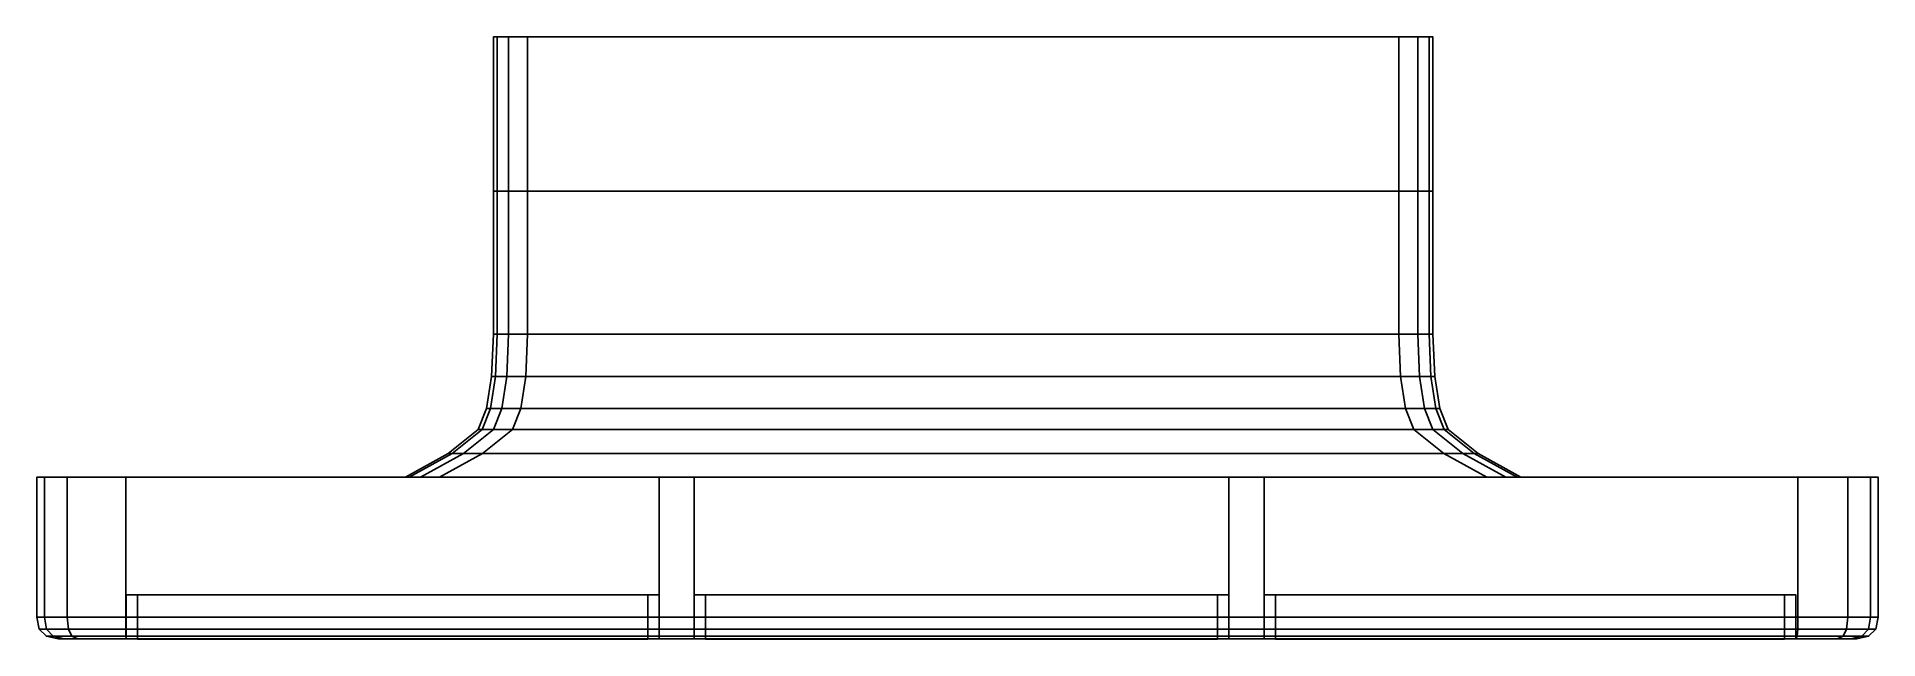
# Model space of a CAD drawing. Extents: x -40.5 to 40.4, y -26.5 to 0.
import ezdxf

# ---------------------------------------------------------------- set-up
doc = ezdxf.new("R2010")
doc.units = 0
doc.layers.add('MADREPEROLA', color=240, linetype='CONTINUOUS')
doc.layers.add('METAL', color=40, linetype='CONTINUOUS')

msp = doc.modelspace()

# ---------------------------------------------------------------- meshes
at = {"layer": 'MADREPEROLA'}
mesh = msp.add_polyface(dxfattribs=at)
corners = [(36.312, -26.466, -5.085), (36.312, -26.466, -5.085), (36.312, -26.466, -5.085), (36.312, -24.522, -5.085), (36.312, -24.522, -5.085), (13.947, -26.466, -5.085), (13.947, -26.466, -5.085), (13.947, -26.466, -5.085), (13.947, -24.522, -5.085), (13.947, -24.522, -5.085), (11.388, -26.466, -5.085), (11.388, -26.466, -5.085), (11.388, -26.466, -5.085), (11.388, -24.522, -5.085), (11.388, -24.522, -5.085), (-11.112, -26.466, -5.085), (-11.112, -26.466, -5.085), (-11.112, -26.466, -5.085), (-11.112, -24.522, -5.085), (-11.112, -24.522, -5.085), (-13.648, -26.466, -5.085), (-13.648, -26.466, -5.085), (-13.648, -26.466, -5.085), (-13.648, -24.522, -5.085), (-13.648, -24.522, -5.085), (-36.076, -26.466, -5.085), (-36.076, -26.466, -5.085), (-36.076, -26.466, -5.085), (-36.076, -24.522, -5.085), (-36.076, -24.522, -5.085), (36.312, -26.466, 0.048), (36.312, -26.466, 0.048), (36.312, -24.522, 0.048), (13.947, -26.466, 0.048), (13.947, -26.466, 0.048), (13.947, -26.466, 0.048), (13.947, -24.522, 0.048), (13.947, -24.522, 0.048), (11.388, -26.466, 0.048), (11.388, -26.466, 0.048), (11.388, -26.466, 0.048), (11.388, -24.522, 0.048), (11.388, -24.522, 0.048), (-11.112, -26.466, 0.048), (-11.112, -26.466, 0.048), (-11.112, -24.522, 0.048), (-13.648, -26.466, 0.048), (-13.648, -26.466, 0.048), (-13.648, -24.522, 0.048), (-36.076, -26.466, 0.048), (-36.076, -26.466, 0.048), (-36.076, -26.466, 0.048), (-36.076, -24.522, 0.048), (-36.076, -24.522, 0.048), (13.947, -26.466, 5.218), (13.947, -26.466, 5.218), (13.947, -26.466, 5.218), (13.947, -24.522, 5.218), (13.947, -24.522, 5.218), (11.388, -26.466, 5.218), (11.388, -26.466, 5.218), (11.388, -26.466, 5.218), (11.388, -24.522, 5.218), (11.388, -24.522, 5.218), (-11.112, -26.466, 5.218), (-11.112, -26.466, 5.218), (-11.112, -26.466, 5.218), (-11.112, -24.522, 5.218), (-11.112, -24.522, 5.218), (-13.648, -26.466, 5.218), (-13.648, -26.466, 5.218), (-13.648, -26.466, 5.218), (-13.648, -24.522, 5.218), (-13.648, -24.522, 5.218), (-36.076, -26.466, 5.218), (-36.076, -26.466, 5.218), (-36.076, -26.466, 5.218), (-36.076, -24.522, 5.218), (-36.076, -24.522, 5.218), (36.312, -26.466, 5.218), (36.312, -26.466, 5.218), (36.312, -26.466, 5.218), (36.312, -24.522, 5.218), (36.312, -24.522, 5.218)]
mesh.append_faces([[corners[k] for k in face] for face in [(31, 80, 55, 34), (2, 31, 34, 6), (75, 50, 47, 70), (39, 59, 64, 43), (50, 26, 22, 47), (12, 39, 43, 16), (32, 82, 79, 30), (83, 58, 56, 81), (57, 36, 33, 54), (37, 9, 7, 35), (8, 3, 0, 5), (4, 32, 30, 1), (53, 29, 27, 51), (28, 23, 20, 25), (24, 48, 46, 21), (48, 72, 69, 46), (73, 78, 76, 71), (77, 52, 49, 74), (42, 62, 60, 40), (63, 68, 66, 61), (67, 45, 44, 65), (45, 19, 17, 44), (18, 13, 10, 15), (14, 41, 38, 11)]])
at = {"layer": 'METAL'}
mesh = msp.add_polyface(dxfattribs=at)
corners = [(23.226, -19.349, -8.694), (-22.8, -19.349, -8.694), (24.059, -19.349, -8.527), (-23.633, -19.349, -8.527), (24.559, -19.349, -8.027), (-24.133, -19.349, -8.027), (24.726, -19.349, -7.194), (-24.3, -19.349, -7.194), (21.342, -18.302, -7.116), (-20.916, -18.302, -7.116), (22.176, -18.302, -6.949), (-21.749, -18.302, -6.949), (22.676, -18.302, -6.449), (-22.249, -18.302, -6.449), (20.024, -17.255, -5.899), (-19.597, -17.255, -5.899), (20.857, -17.255, -5.733), (-20.431, -17.255, -5.733), (22.842, -18.302, -5.616), (-22.416, -18.302, -5.616), (19.66, -16.324, -5.391), (-19.233, -16.324, -5.391), (21.357, -17.255, -5.233), (-20.931, -17.255, -5.233), (20.493, -16.324, -5.224), (-20.066, -16.324, -5.224), (19.439, -14.928, -5.004), (-19.011, -14.928, -5.004), (20.272, -14.928, -4.838), (-19.845, -14.928, -4.838), (19.36, -13.066, -4.741), (-18.932, -13.066, -4.741), (20.993, -16.324, -4.724), (-20.566, -16.324, -4.724), (20.194, -13.066, -4.574), (-19.765, -13.066, -4.574), (21.524, -17.255, -4.399), (-21.097, -17.255, -4.399), (20.772, -14.928, -4.338), (-20.345, -14.928, -4.338), (19.362, -6.783, -4.286), (-18.933, -6.783, -4.286), (20.195, -6.783, -4.122), (-19.766, -6.783, -4.122), (20.694, -13.066, -4.074), (-20.265, -13.066, -4.074), (19.362, 0, -3.926), (19.362, 0, -3.926), (-18.933, 0, -3.926), (-18.933, 0, -3.926), (21.16, -16.324, -3.891), (-20.733, -16.324, -3.891), (20.195, 0, -3.761), (20.195, 0, -3.761), (-19.766, 0, -3.761), (-19.766, 0, -3.761), (20.695, -6.783, -3.629), (-20.266, -6.783, -3.629), (20.939, -14.928, -3.504), (-20.511, -14.928, -3.504), (20.695, 0, -3.268), (20.695, 0, -3.268), (-20.266, 0, -3.268), (-20.266, 0, -3.268), (20.86, -13.066, -3.241), (-20.432, -13.066, -3.241), (20.862, -6.783, -2.806), (-20.433, -6.783, -2.806), (20.862, 0, -2.446), (20.862, 0, -2.446), (-20.433, 0, -2.446), (-20.433, 0, -2.446), (20.862, 0, 2.481), (20.862, 0, 2.481), (-20.433, 0, 2.481), (-20.433, 0, 2.481), (20.862, -6.783, 2.842), (-20.433, -6.783, 2.842), (20.86, -13.066, 3.276), (-20.432, -13.066, 3.276), (20.695, 0, 3.304), (20.695, 0, 3.304), (-20.266, 0, 3.304), (-20.266, 0, 3.304), (20.939, -14.928, 3.548), (-20.511, -14.928, 3.548), (20.695, -6.783, 3.664), (-20.266, -6.783, 3.664), (20.195, 0, 3.797), (20.195, 0, 3.797), (-19.766, 0, 3.797), (-19.766, 0, 3.797), (21.16, -16.324, 3.956), (-20.733, -16.324, 3.956), (19.362, 0, 3.961), (19.362, 0, 3.961), (-18.933, 0, 3.961), (-18.933, 0, 3.961), (20.694, -13.066, 4.11), (-20.265, -13.066, 4.11), (20.195, -6.783, 4.158), (-19.766, -6.783, 4.158), (19.362, -6.783, 4.322), (-18.933, -6.783, 4.322), (20.772, -14.928, 4.381), (-20.345, -14.928, 4.381), (21.524, -17.255, 4.502), (-21.097, -17.255, 4.502), (20.194, -13.066, 4.61), (-19.765, -13.066, 4.61), (19.36, -13.066, 4.776), (-18.932, -13.066, 4.776), (20.993, -16.324, 4.79), (-20.566, -16.324, 4.79), (20.272, -14.928, 4.881), (-19.845, -14.928, 4.881), (19.439, -14.928, 5.048), (-19.011, -14.928, 5.048), (20.493, -16.324, 5.29), (-20.066, -16.324, 5.29), (21.357, -17.255, 5.336), (-20.931, -17.255, 5.336), (19.66, -16.324, 5.456), (-19.233, -16.324, 5.456), (22.842, -18.302, 5.786), (-22.416, -18.302, 5.786), (20.857, -17.255, 5.836), (-20.431, -17.255, 5.836), (20.024, -17.255, 6.002), (-19.597, -17.255, 6.002), (22.676, -18.302, 6.619), (-22.249, -18.302, 6.619), (22.176, -18.302, 7.119), (-21.749, -18.302, 7.119), (21.342, -18.302, 7.286), (-20.916, -18.302, 7.286), (24.726, -19.349, 7.432), (-24.3, -19.349, 7.432), (24.559, -19.349, 8.265), (-24.133, -19.349, 8.265), (24.059, -19.349, 8.765), (-23.633, -19.349, 8.765), (23.226, -19.349, 8.932), (-22.8, -19.349, 8.932)]
mesh.append_faces([[corners[k] for k in face] for face in [(30, 31, 41, 40), (111, 110, 102, 103), (61, 80, 72, 69), (67, 65, 79, 77), (64, 66, 76, 78), (48, 46, 40, 41), (95, 97, 103, 102), (77, 75, 71, 67), (66, 68, 73, 76), (8, 0, 1, 9), (135, 143, 142, 134), (19, 7, 137, 125), (124, 136, 6, 18), (14, 8, 9, 15), (129, 135, 134, 128), (37, 19, 125, 107), (106, 124, 18, 36), (46, 52, 42, 40), (40, 42, 34, 30), (31, 35, 43, 41), (41, 43, 54, 48), (97, 91, 101, 103), (103, 101, 109, 111), (110, 108, 100, 102), (102, 100, 89, 95), (11, 9, 1, 3), (132, 134, 142, 140), (12, 18, 6, 4), (131, 125, 137, 139), (17, 15, 9, 11), (126, 128, 134, 132), (22, 36, 18, 12), (121, 107, 125, 131), (52, 60, 56, 42), (60, 68, 66, 56), (42, 56, 44, 34), (56, 66, 64, 44), (35, 45, 57, 43), (45, 65, 67, 57), (43, 57, 62, 54), (57, 67, 71, 62), (91, 83, 87, 101), (83, 75, 77, 87), (101, 87, 99, 109), (87, 77, 79, 99), (108, 98, 86, 100), (98, 78, 76, 86), (100, 86, 81, 89), (86, 76, 73, 81), (13, 11, 3, 5), (19, 13, 5, 7), (130, 132, 140, 138), (124, 130, 138, 136), (10, 12, 4, 2), (8, 10, 2, 0), (133, 131, 139, 141), (135, 133, 141, 143), (23, 17, 11, 13), (37, 23, 13, 19), (120, 126, 132, 130), (106, 120, 130, 124), (16, 22, 12, 10), (14, 16, 10, 8), (127, 121, 131, 133), (129, 127, 133, 135), (49, 96, 94, 47), (47, 94, 88, 53), (53, 88, 80, 61), (55, 90, 96, 49), (63, 82, 90, 55), (70, 74, 82, 63), (27, 31, 30, 26), (116, 110, 111, 117), (85, 79, 65, 59), (58, 64, 78, 84), (24, 16, 14, 20), (119, 127, 129, 123), (33, 23, 37, 51), (114, 108, 110, 116), (50, 36, 22, 32), (32, 22, 16, 24), (93, 107, 121, 113), (113, 121, 127, 119), (21, 15, 17, 25), (25, 17, 23, 33), (84, 78, 98, 104), (104, 98, 108, 114), (21, 27, 26, 20), (15, 21, 20, 14), (122, 116, 117, 123), (128, 122, 123, 129), (93, 85, 59, 51), (107, 93, 51, 37), (50, 58, 84, 92), (36, 50, 92, 106), (28, 24, 20, 26), (34, 28, 26, 30), (115, 119, 123, 117), (109, 115, 117, 111), (39, 33, 51, 59), (45, 39, 59, 65), (118, 114, 116, 122), (126, 118, 122, 128), (58, 50, 32, 38), (64, 58, 38, 44), (38, 32, 24, 28), (44, 38, 28, 34), (85, 93, 113, 105), (79, 85, 105, 99), (105, 113, 119, 115), (99, 105, 115, 109), (27, 21, 25, 29), (31, 27, 29, 35), (29, 25, 33, 39), (35, 29, 39, 45), (92, 84, 104, 112), (106, 92, 112, 120), (112, 104, 114, 118), (120, 112, 118, 126)]])
mesh = msp.add_polyface(dxfattribs=at)
corners = [(36.905, -25.501, -10.5), (36.905, -19.349, -10.5), (36.905, -19.349, -10.5), (11.887, -19.349, -10.5), (11.887, -19.349, -10.5), (13.449, -25.501, -10.5), (13.449, -19.349, -10.5), (13.449, -19.349, -10.5), (11.887, -25.501, -10.5), (-11.612, -25.501, -10.5), (-11.612, -19.349, -10.5), (-11.612, -19.349, -10.5), (-13.148, -25.501, -10.5), (-13.148, -19.349, -10.5), (-13.148, -19.349, -10.5), (-36.585, -25.501, -10.5), (-36.585, -19.349, -10.5), (-36.585, -19.349, -10.5), (36.895, -26.026, -10.395), (13.449, -26.026, -10.395), (11.887, -26.026, -10.395), (-11.612, -26.026, -10.395), (-13.148, -26.026, -10.395), (-36.584, -26.026, -10.395), (39.096, -25.501, -10.167), (39.096, -19.349, -10.167), (39.096, -19.349, -10.167), (-39.167, -25.501, -10.167), (-39.167, -19.349, -10.167), (-39.167, -19.349, -10.167), (36.864, -26.34, -10.08), (13.448, -26.34, -10.08), (11.887, -26.34, -10.08), (-11.612, -26.34, -10.08), (-13.148, -26.34, -10.08), (-36.581, -26.34, -10.08), (39.045, -26.026, -10.07), (-39.115, -26.026, -10.07), (38.89, -26.34, -9.78), (-38.96, -26.34, -9.78), (36.812, -26.445, -9.556), (13.447, -26.445, -9.556), (11.888, -26.445, -9.556), (-11.612, -26.445, -9.556), (-13.148, -26.445, -9.556), (-36.576, -26.445, -9.556), (38.631, -26.445, -9.297), (-38.701, -26.445, -9.297), (40.096, -25.501, -9.167), (40.096, -19.349, -9.167), (40.096, -19.349, -9.167), (-40.167, -25.501, -9.167), (-40.167, -19.349, -9.167), (-40.167, -19.349, -9.167), (40, -26.026, -9.115), (-40.07, -26.026, -9.115), (39.71, -26.34, -8.96), (-39.78, -26.34, -8.96), (39.227, -26.445, -8.701), (-39.297, -26.445, -8.701), (40.43, -25.501, -7.5), (40.43, -19.349, -7.5), (40.43, -19.349, -7.5), (-40.5, -25.501, -7.5), (-40.5, -19.349, -7.5), (-40.5, -19.349, -7.5), (40.325, -26.026, -7.49), (-40.395, -26.026, -7.49), (40.01, -26.34, -7.458), (-40.08, -26.34, -7.458), (39.486, -26.445, -7.407), (-39.556, -26.445, -7.406), (36.905, -19.349, -5.586), (13.449, -19.349, -5.586), (11.887, -19.349, -5.586), (-11.612, -19.349, -5.586), (-13.148, -19.349, -5.586), (-36.585, -19.349, -5.586), (39.096, -19.349, -5.586), (-39.167, -19.349, -5.586), (36.812, -26.445, -5.585), (36.812, -26.445, -5.585), (36.812, -26.445, -5.585), (36.812, -24.522, -5.585), (36.812, -24.522, -5.585), (36.812, -24.522, -5.585), (13.447, -26.445, -5.585), (13.447, -26.445, -5.585), (13.447, -26.445, -5.585), (13.447, -24.522, -5.585), (13.447, -24.522, -5.585), (13.447, -24.522, -5.585), (11.888, -26.445, -5.585), (11.888, -26.445, -5.585), (11.888, -26.445, -5.585), (11.888, -24.522, -5.585), (11.888, -24.522, -5.585), (11.888, -24.522, -5.585), (-11.612, -26.445, -5.585), (-11.612, -26.445, -5.585), (-11.612, -26.445, -5.585), (-11.612, -24.522, -5.585), (-11.612, -24.522, -5.585), (-11.612, -24.522, -5.585), (-13.148, -26.445, -5.585), (-13.148, -26.445, -5.585), (-13.148, -26.445, -5.585), (-13.148, -24.522, -5.585), (-13.148, -24.522, -5.585), (-13.148, -24.522, -5.585), (-36.576, -26.445, -5.585), (-36.576, -26.445, -5.585), (-36.576, -26.445, -5.585), (-36.576, -24.522, -5.585), (-36.576, -24.522, -5.585), (-36.576, -24.522, -5.585), (38.631, -26.445, -5.585), (-38.701, -26.445, -5.585), (40.096, -19.349, -5.585), (-40.167, -19.349, -5.585), (39.227, -26.445, -5.585), (-39.297, -26.445, -5.585), (40.43, -25.501, -5.585), (40.43, -19.349, -5.585), (40.43, -19.349, -5.585), (40.325, -26.026, -5.585), (-40.395, -26.026, -5.585), (-40.5, -25.501, -5.585), (-40.5, -19.349, -5.585), (-40.5, -19.349, -5.585), (40.01, -26.34, -5.585), (-40.08, -26.34, -5.585), (39.486, -26.445, -5.585), (-39.556, -26.445, -5.585), (36.312, -24.522, -5.085), (13.947, -24.522, -5.085), (11.388, -24.522, -5.085), (-11.112, -24.522, -5.085), (-13.648, -24.522, -5.085), (-36.076, -24.522, -5.085), (40.43, -25.501, 0.048), (40.43, -19.349, 0.048), (40.43, -19.349, 0.048), (40.325, -26.026, 0.048), (40.096, -19.349, 0.048), (40.01, -26.34, 0.048), (39.486, -26.445, 0.048), (39.227, -26.445, 0.048), (39.096, -19.349, 0.048), (38.631, -26.445, 0.048), (36.905, -19.349, 0.048), (36.812, -26.445, 0.048), (36.812, -26.445, 0.048), (36.812, -24.522, 0.048), (36.812, -24.522, 0.048), (36.312, -24.522, 0.048), (13.947, -24.522, 0.048), (13.449, -19.349, 0.048), (13.447, -26.445, 0.048), (13.447, -26.445, 0.048), (13.447, -24.522, 0.048), (13.447, -24.522, 0.048), (11.888, -26.445, 0.048), (11.888, -26.445, 0.048), (11.888, -24.522, 0.048), (11.888, -24.522, 0.048), (11.887, -19.349, 0.048), (11.388, -24.522, 0.048), (-11.112, -24.522, 0.048), (-11.612, -26.445, 0.048), (-11.612, -26.445, 0.048), (-11.612, -24.522, 0.048), (-11.612, -24.522, 0.048), (-11.612, -19.349, 0.048), (-13.148, -26.445, 0.048), (-13.148, -26.445, 0.048), (-13.148, -24.522, 0.048), (-13.148, -24.522, 0.048), (-13.648, -24.522, 0.048), (-36.076, -24.522, 0.048), (-36.576, -26.445, 0.048), (-36.576, -26.445, 0.048), (-36.576, -24.522, 0.048), (-36.576, -24.522, 0.048), (-36.585, -19.349, 0.048), (-38.701, -26.445, 0.048), (-39.167, -19.349, 0.048), (-39.297, -26.445, 0.048), (-39.556, -26.445, 0.048), (-40.08, -26.34, 0.048), (-40.167, -19.349, 0.048), (-40.395, -26.026, 0.048), (-40.5, -25.501, 0.048), (-40.5, -19.349, 0.048), (-40.5, -19.349, 0.048), (-13.148, -19.349, 0.048), (13.947, -24.522, 5.218), (11.388, -24.522, 5.218), (-11.112, -24.522, 5.218), (-13.648, -24.522, 5.218), (-36.076, -24.522, 5.218), (36.312, -24.522, 5.218), (39.486, -26.445, 5.7), (-39.556, -26.445, 5.7), (40.01, -26.34, 5.7), (-40.08, -26.34, 5.7), (40.325, -26.026, 5.701), (-40.395, -26.026, 5.701), (-40.5, -19.349, 5.701), (-40.5, -19.349, 5.701), (40.43, -25.501, 5.701), (40.43, -19.349, 5.701), (40.43, -19.349, 5.701), (-40.5, -25.501, 5.701), (39.227, -26.445, 5.711), (-39.297, -26.445, 5.711), (-40.167, -19.349, 5.715), (40.096, -19.349, 5.715), (-38.701, -26.445, 5.716), (38.631, -26.445, 5.716), (13.447, -26.445, 5.718), (13.447, -26.445, 5.718), (13.447, -26.445, 5.718), (13.447, -24.522, 5.718), (13.447, -24.522, 5.718), (13.447, -24.522, 5.718), (11.888, -26.445, 5.718), (11.888, -26.445, 5.718), (11.888, -26.445, 5.718), (11.888, -24.522, 5.718), (11.888, -24.522, 5.718), (11.888, -24.522, 5.718), (-11.612, -26.445, 5.718), (-11.612, -26.445, 5.718), (-11.612, -26.445, 5.718), (-11.612, -24.522, 5.718), (-11.612, -24.522, 5.718), (-11.612, -24.522, 5.718), (-13.148, -26.445, 5.718), (-13.148, -26.445, 5.718), (-13.148, -26.445, 5.718), (-13.148, -24.522, 5.718), (-13.148, -24.522, 5.718), (-13.148, -24.522, 5.718), (-36.576, -26.445, 5.718), (-36.576, -26.445, 5.718), (-36.576, -26.445, 5.718), (-36.576, -24.522, 5.718), (-36.576, -24.522, 5.718), (-36.576, -24.522, 5.718), (36.812, -26.445, 5.718), (36.812, -26.445, 5.718), (36.812, -26.445, 5.718), (36.812, -24.522, 5.718), (36.812, -24.522, 5.718), (36.812, -24.522, 5.718), (39.096, -19.349, 5.723), (-39.167, -19.349, 5.723), (36.905, -19.349, 5.726), (13.449, -19.349, 5.726), (11.887, -19.349, 5.726), (-11.612, -19.349, 5.726), (-13.148, -19.349, 5.726), (-36.585, -19.349, 5.726), (39.486, -26.445, 7.502), (-39.556, -26.445, 7.502), (40.01, -26.34, 7.554), (-40.08, -26.34, 7.554), (40.325, -26.026, 7.586), (-40.395, -26.026, 7.586), (40.43, -25.501, 7.596), (40.43, -19.349, 7.596), (40.43, -19.349, 7.596), (-40.5, -25.501, 7.596), (-40.5, -19.349, 7.596), (-40.5, -19.349, 7.596), (39.227, -26.445, 8.797), (-39.297, -26.445, 8.797), (39.71, -26.34, 9.056), (-39.78, -26.34, 9.056), (40, -26.026, 9.211), (-40.07, -26.026, 9.211), (40.096, -25.501, 9.263), (40.096, -19.349, 9.263), (40.096, -19.349, 9.263), (-40.167, -25.501, 9.263), (-40.167, -19.349, 9.263), (-40.167, -19.349, 9.263), (38.631, -26.445, 9.393), (-38.701, -26.445, 9.393), (36.812, -26.445, 9.652), (13.447, -26.445, 9.652), (11.888, -26.445, 9.652), (-13.148, -26.445, 9.652), (-11.612, -26.445, 9.652), (-36.576, -26.445, 9.652), (38.89, -26.34, 9.876), (-38.96, -26.34, 9.876), (39.045, -26.026, 10.166), (-39.115, -26.026, 10.166), (36.864, -26.34, 10.176), (13.448, -26.34, 10.176), (11.887, -26.34, 10.176), (-11.612, -26.34, 10.176), (-13.148, -26.34, 10.176), (-36.581, -26.34, 10.176), (39.096, -25.501, 10.263), (39.096, -19.349, 10.263), (39.096, -19.349, 10.263), (-39.167, -25.501, 10.263), (-39.167, -19.349, 10.263), (-39.167, -19.349, 10.263), (36.895, -26.026, 10.491), (13.449, -26.026, 10.491), (11.887, -26.026, 10.491), (-11.612, -26.026, 10.491), (-13.148, -26.026, 10.491), (-36.584, -26.026, 10.491), (36.905, -25.501, 10.596), (36.905, -19.349, 10.596), (36.905, -19.349, 10.596), (13.449, -25.501, 10.596), (13.449, -19.349, 10.596), (13.449, -19.349, 10.596), (11.887, -25.501, 10.596), (11.887, -19.349, 10.596), (11.887, -19.349, 10.596), (-11.612, -25.501, 10.596), (-11.612, -19.349, 10.596), (-11.612, -19.349, 10.596), (-13.148, -25.501, 10.596), (-13.148, -19.349, 10.596), (-13.148, -19.349, 10.596), (-36.585, -25.501, 10.596), (-36.585, -19.349, 10.596), (-36.585, -19.349, 10.596)]
mesh.append_faces([[corners[k] for k in face] for face in [(123, 122, 60, 61), (209, 213, 273, 275), (6, 5, 8, 3), (326, 324, 321, 323), (282, 270, 271, 284), (49, 61, 60, 48), (51, 63, 64, 52), (287, 275, 273, 285), (306, 282, 284, 308), (318, 306, 308, 320), (25, 49, 48, 24), (1, 25, 24, 0), (27, 51, 52, 28), (15, 27, 28, 16), (311, 287, 285, 309), (335, 311, 309, 333), (268, 206, 210, 270), (31, 41, 42, 32), (67, 126, 127, 63), (302, 292, 291, 301), (298, 306, 318, 312), (54, 48, 60, 66), (37, 27, 15, 23), (281, 285, 273, 269), (268, 270, 282, 280), (280, 282, 306, 298), (18, 0, 24, 36), (36, 24, 48, 54), (67, 63, 51, 55), (55, 51, 27, 37), (317, 333, 309, 299), (299, 309, 285, 281), (266, 204, 206, 268), (264, 202, 204, 266), (19, 31, 32, 20), (5, 19, 20, 8), (69, 131, 126, 67), (71, 133, 131, 69), (314, 302, 301, 313), (324, 314, 313, 321), (296, 298, 312, 300), (288, 296, 300, 290), (56, 54, 66, 68), (58, 56, 68, 70), (39, 37, 23, 35), (47, 39, 35, 45), (279, 281, 269, 267), (277, 279, 267, 265), (266, 268, 280, 278), (264, 266, 278, 276), (278, 280, 298, 296), (276, 278, 296, 288), (30, 18, 36, 38), (40, 30, 38, 46), (38, 36, 54, 56), (46, 38, 56, 58), (69, 67, 55, 57), (71, 69, 57, 59), (57, 55, 37, 39), (59, 57, 39, 47), (305, 317, 299, 297), (295, 305, 297, 289), (297, 299, 281, 279), (289, 297, 279, 277), (46, 116, 80, 40), (58, 120, 116, 46), (70, 132, 120, 58), (289, 218, 245, 295), (277, 215, 218, 289), (265, 203, 215, 277), (307, 256, 258, 319), (283, 217, 256, 307), (272, 212, 217, 283), (29, 79, 77, 17), (53, 119, 79, 29), (65, 128, 119, 53), (211, 210, 140, 141), (129, 127, 192, 194), (125, 122, 140, 143), (207, 213, 192, 191), (130, 125, 143, 145), (132, 130, 145, 146), (205, 207, 191, 189), (203, 205, 189, 188), (219, 251, 151, 149), (214, 219, 149, 147), (202, 214, 147, 146), (117, 110, 181, 185), (121, 117, 185, 187), (133, 121, 187, 188), (78, 72, 150, 148), (118, 78, 148, 144), (124, 118, 144, 142), (257, 263, 184, 186), (216, 257, 186, 190), (208, 216, 190, 193), (141, 140, 122, 123), (157, 73, 74, 166), (191, 192, 127, 126), (189, 191, 126, 131), (133, 188, 189, 131), (116, 149, 151, 80), (120, 147, 149, 116), (132, 146, 147, 120), (79, 186, 184, 77), (119, 190, 186, 79), (128, 193, 190, 119), (64, 63, 127, 129), (41, 87, 92, 42), (4, 74, 73, 7), (66, 60, 122, 125), (68, 66, 125, 130), (70, 68, 130, 132), (47, 45, 110, 117), (59, 47, 117, 121), (71, 59, 121, 133), (26, 2, 72, 78), (50, 26, 78, 118), (62, 50, 118, 124), (194, 192, 213, 209), (166, 260, 259, 157), (143, 140, 210, 206), (145, 143, 206, 204), (202, 146, 145, 204), (218, 185, 181, 245), (215, 187, 185, 218), (203, 188, 187, 215), (256, 148, 150, 258), (217, 144, 148, 256), (212, 142, 144, 217), (271, 270, 210, 211), (322, 259, 260, 325), (292, 228, 221, 291), (269, 273, 213, 207), (267, 269, 207, 205), (265, 267, 205, 203), (288, 290, 251, 219), (276, 288, 219, 214), (264, 276, 214, 202), (310, 334, 263, 257), (286, 310, 257, 216), (274, 286, 216, 208), (159, 221, 228, 163), (87, 159, 163, 92), (1, 0, 5, 6), (12, 13, 10, 9), (332, 330, 327, 329), (318, 320, 323, 321), (30, 40, 41, 31), (44, 34, 33, 43), (303, 304, 293, 294), (290, 300, 301, 291), (18, 30, 31, 19), (34, 22, 21, 33), (0, 18, 19, 5), (22, 12, 9, 21), (315, 316, 304, 303), (300, 312, 313, 301), (327, 330, 316, 315), (312, 318, 321, 313), (150, 72, 73, 157), (76, 195, 173, 75), (40, 80, 87, 41), (104, 44, 43, 98), (14, 76, 75, 11), (72, 2, 7, 73), (195, 262, 261, 173), (258, 150, 157, 259), (319, 258, 259, 322), (262, 331, 328, 261), (293, 239, 234, 294), (251, 290, 291, 221), (239, 174, 170, 234), (174, 104, 98, 170), (15, 16, 13, 12), (3, 8, 9, 10), (335, 333, 330, 332), (324, 326, 329, 327), (45, 35, 34, 44), (32, 42, 43, 33), (305, 295, 293, 304), (292, 302, 303, 294), (35, 23, 22, 34), (20, 32, 33, 21), (23, 15, 12, 22), (8, 20, 21, 9), (317, 305, 304, 316), (302, 314, 315, 303), (333, 317, 316, 330), (314, 324, 327, 315), (77, 184, 195, 76), (166, 74, 75, 173), (110, 45, 44, 104), (42, 92, 98, 43), (17, 77, 76, 14), (74, 4, 11, 75), (184, 263, 262, 195), (260, 166, 173, 261), (263, 334, 331, 262), (325, 260, 261, 328), (295, 245, 239, 293), (228, 292, 294, 234), (152, 252, 255, 154), (250, 220, 223, 253), (222, 158, 160, 225), (158, 86, 89, 160), (88, 82, 85, 91), (81, 152, 154, 84), (180, 111, 113, 182), (112, 106, 109, 115), (105, 175, 177, 108), (175, 240, 243, 177), (238, 244, 247, 241), (246, 180, 182, 249), (162, 227, 230, 164), (226, 232, 235, 229), (233, 169, 171, 236), (169, 99, 101, 171), (100, 94, 97, 103), (93, 162, 164, 96), (153, 254, 201, 155), (254, 224, 196, 201), (224, 161, 156, 196), (161, 90, 135, 156), (90, 83, 134, 135), (83, 153, 155, 134), (183, 114, 139, 179), (114, 107, 138, 139), (107, 176, 178, 138), (176, 242, 199, 178), (242, 248, 200, 199), (248, 183, 179, 200), (165, 231, 197, 167), (231, 237, 198, 197), (237, 172, 168, 198), (172, 102, 137, 168), (102, 95, 136, 137), (95, 165, 167, 136)]])

doc.saveas('drawing.dxf')
